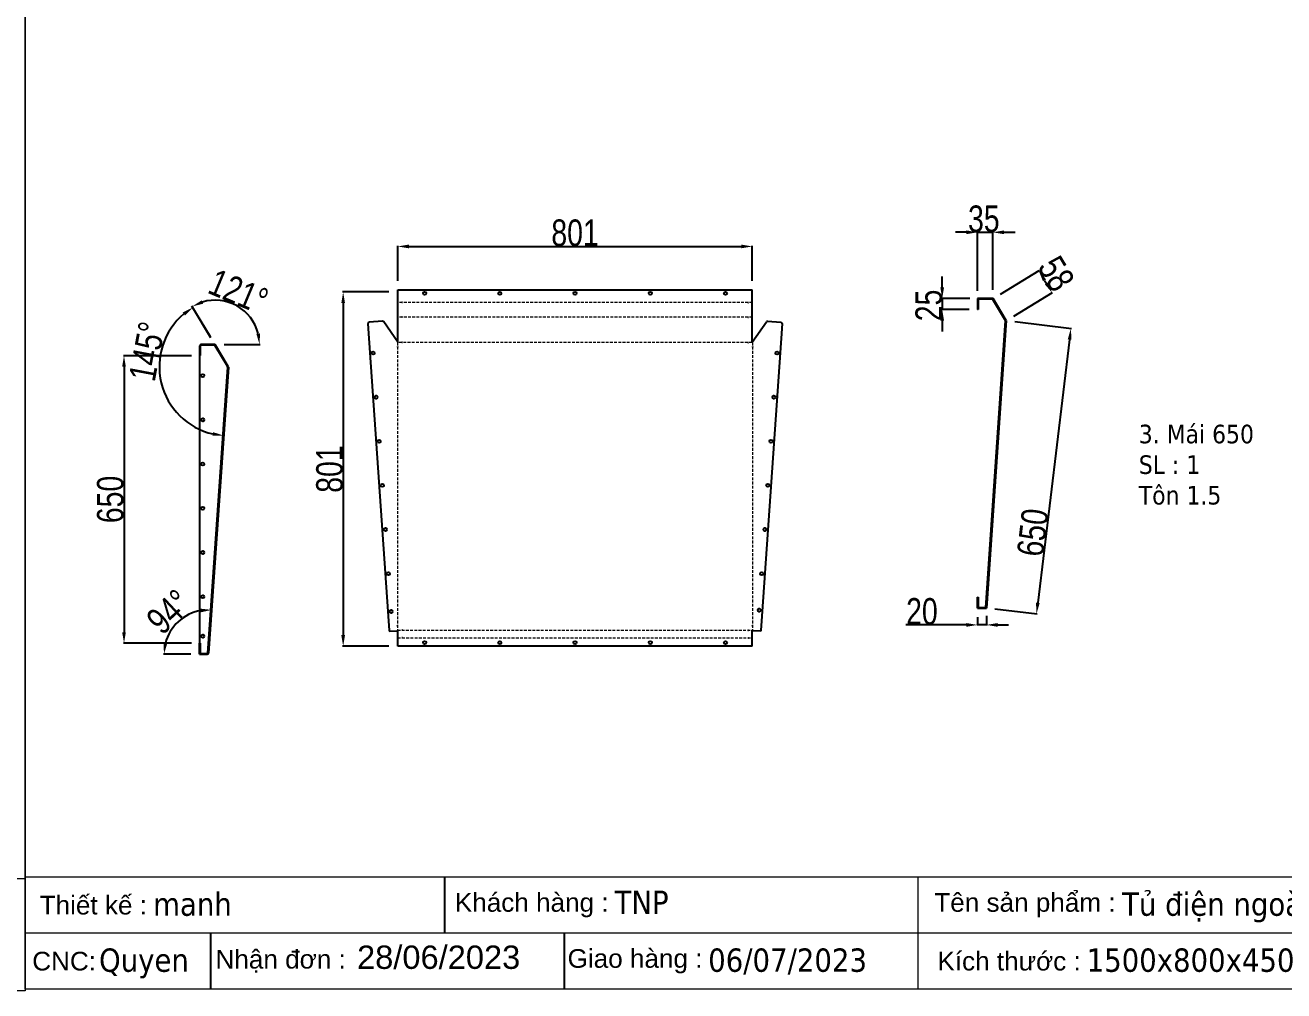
# Model space of a CAD drawing. Header units: inches. Extents: x 21 to 136330, y 8 to 58290.
# Drawn here: x 61724 to 64568, y 35389 to 37572 of the extents above; entities that cross this region are included whole.
import ezdxf
from ezdxf.enums import TextEntityAlignment as Align

# ---------------------------------------------------------------- set-up
doc = ezdxf.new("R2010")
doc.units = ezdxf.units.IN
doc.header["$MEASUREMENT"] = 0
doc.linetypes.add('HIDDEN', pattern=[9.525, 6.35, -3.175])
doc.layers.add('0 KHUNG KT01', color=7, linetype='Continuous')
doc.layers.add('@.0.DM. NÉT CHÍNH', color=7, linetype='Continuous')
doc.layers.add('0 TĂNG CỨNG', color=7, linetype='Continuous', lineweight=15)
doc.layers.add('@.0.DM. NÉT ĐỨT', color=8, linetype='HIDDEN', lineweight=9)
doc.layers.add('@.DM. KÍCH THƯỚC', color=8, linetype='Continuous', transparency=0.2)
doc.layers.add('@.DM. KÍCH THƯỚC @ 1', color=8, linetype='Continuous', transparency=0.2)
doc.styles.add('ARIAL', font='arial.ttf')
doc.styles.add('Note Text (ISO)', font='tahoma.ttf')
doc.styles.add('roman', font='roman.shx', dxfattribs={"width": 0.8})
doc.styles.add('Tahoma (Input Text)', font='tahoma.ttf')
doc.dimstyles.new('Kích thước Duy Mạnh', dxfattribs={"dimtxt": 30, "dimasz": 25, "dimexe": 1.25, "dimexo": 20, "dimtad": 1, "dimdec": 1, "dimtxsty": 'roman', "dimcen": 2.5, "dimclrd": 8, "dimclre": 8, "dimclrt": 2, "dimadec": 0, "dimazin": 0, "dimtfac": 1, "dimtdec": 1, "dimtix": 1, "dimtmove": 0, "dimatfit": 3, "dimfxl": 1, "dimtfillclr": 1, "dimarcsym": 0})

# ---------------------------------------------------------------- blocks, each defined once
blk = doc.blocks.new('KHUNG KT1')
at = {"color": 7}
for p, q in [((7128, -4752), (0, -4752)), ((2294.1, -4752), (2294.1, -5040)), ((4848, -4896), (0, -4896))]:
    blk.add_line(p, q, dxfattribs=at)
blk.add_lwpolyline([(0, 0), (7128, 0), (7128, -5040), (0, -5040)], close=True, dxfattribs=at)
at = {"layer": '0 KHUNG KT01'}
for p, q in [((1077.9, -4752), (1077.9, -4896)), ((476.3, -4896), (476.3, -5040)), ((1385.1, -4896), (1385.1, -5040))]:
    blk.add_line(p, q, dxfattribs=at)
at = {"color": 2, "char_height": 48, "width": 2202.321, "attachment_point": 4, "style": 'ARIAL'}
for s, insert in [('  Tên sản phẩm :', (2299.1, -4824)), ('  Thiết kế :', (0, -4824)), ('  Khách hàng :', (1066.9, -4824)), ('CNC:', (18.2, -4968)), ('  Nhận đơn :', (451.9, -4968)), ('  Giao hàng :', (1356.7, -4968)), ('  Kích thước :', (2307, -4968))]:
    blk.add_mtext(s, dxfattribs=dict(at, insert=insert))
at = {"color": 1, "style": 'Tahoma (Input Text)', "flags": 8}
for tag, p in [('#03', (1514.7, -4846.3)), ('#01', (328.9, -4851.1)), ('#05', (2819, -4851.1)), ('#07', (4424, -4851.1)), ('#09', (5172.9, -4851.1)), ('#02', (189.8, -4995.1)), ('#04', (1755.3, -4995.1)), ('#06', (2727.8, -4995.1)), ('#08', (4382.7, -4995.1)), ('#10', (5172.9, -4995.1))]:
    blk.add_attdef(tag, p, '', height=60, dxfattribs=at)
blk.add_attdef('#11', text='', height=60, dxfattribs=at).set_placement((6996, -4961.6), align=Align.CENTER)
at = {"layer": '0 TĂNG CỨNG', "color": 1, "style": 'ARIAL'}
blk.add_attdef('#12', (852.8, -4987.6), '', height=60, dxfattribs=at)
blk = doc.blocks.new('*D2224')
at = {"layer": '@.DM. KÍCH THƯỚC', "color": 8, "lineweight": -2, "transparency": 16777216}
for p, q in [((62143.1, 36867.1), (62101.2, 36937)), ((62173.6, 36849.8), (62255.2, 36849.8))]:
    blk.add_line(p, q, dxfattribs=at)
at = {"layer": '@.DM. KÍCH THƯỚC', "lineweight": -2, "transparency": 16777216}
blk.add_arc((62153.5, 36849.8), 100.4, 14.2978, 106.666, dxfattribs=at)
at = {"layer": '@.DM. KÍCH THƯỚC', "transparency": 16777216}
for points in [[(62126.4, 36942.2), (62123, 36949.9), (62101.8, 36936)], [(62254.9, 36875.1), (62246.7, 36874.1), (62253.9, 36849.8)]]:
    blk.add_solid(points, dxfattribs=at)
at = {"layer": 'Defpoints', "color": 0, "transparency": 16777216}
for p in [(62230.1, 36914.8), (62153.4, 36850), (62153.5, 36849.8), (62153.6, 36849.8)]:
    blk.add_point(p, dxfattribs=at)
at = {"layer": '@.DM. KÍCH THƯỚC', "color": 2, "transparency": 16777216, "insert": (62156.5, 37023.1), "char_height": 60, "attachment_point": 1, "rotation": 337.3397, "style": 'roman'}
blk.add_mtext('121°', dxfattribs=at)
blk = doc.blocks.new('*D2210')
at = {"layer": '@.DM. KÍCH THƯỚC', "lineweight": -2, "transparency": 16777216}
for p, q in [((63851.2, 37103.7), (63826.2, 37103.7)), ((63876.2, 37103.7), (63911, 37103.7)), ((63936, 37103.7), (63961, 37103.7))]:
    blk.add_line(p, q, dxfattribs=at)
at = {"layer": '@.DM. KÍCH THƯỚC', "color": 8, "lineweight": -2, "transparency": 16777216}
for p, q in [((63876.2, 36971.1), (63876.2, 37105)), ((63911, 36973.7), (63911, 37105))]:
    blk.add_line(p, q, dxfattribs=at)
at = {"layer": '@.DM. KÍCH THƯỚC', "transparency": 16777216}
for points in [[(63851.2, 37107.9), (63851.2, 37099.5), (63876.2, 37103.7)], [(63936, 37107.9), (63936, 37099.5), (63911, 37103.7)]]:
    blk.add_solid(points, dxfattribs=at)
at = {"layer": 'Defpoints', "color": 0, "transparency": 16777216}
for p in [(63911, 37103.7), (63876.2, 36951.1), (63911, 36953.7)]:
    blk.add_point(p, dxfattribs=at)
at = {"layer": '@.DM. KÍCH THƯỚC', "color": 2, "transparency": 16777216, "insert": (63854.8, 37164.3), "char_height": 60, "attachment_point": 1, "style": 'roman'}
blk.add_mtext('35', dxfattribs=at)
blk = doc.blocks.new('*D2211')
at = {"layer": '@.DM. KÍCH THƯỚC', "lineweight": -2, "transparency": 16777216}
for p, q in [((63796.4, 36979.1), (63796.4, 37004.1)), ((63796.4, 36954.1), (63796.4, 36929.1)), ((63796.4, 36904.1), (63796.4, 36879.1))]:
    blk.add_line(p, q, dxfattribs=at)
at = {"layer": '@.DM. KÍCH THƯỚC', "color": 8, "lineweight": -2, "transparency": 16777216}
for p, q in [((63859.2, 36954.1), (63795.2, 36954.1)), ((63857.7, 36929.1), (63795.2, 36929.1))]:
    blk.add_line(p, q, dxfattribs=at)
at = {"layer": '@.DM. KÍCH THƯỚC', "transparency": 16777216}
for points in [[(63792.3, 36979.1), (63800.6, 36979.1), (63796.4, 36954.1)], [(63792.3, 36904.1), (63800.6, 36904.1), (63796.4, 36929.1)]]:
    blk.add_solid(points, dxfattribs=at)
at = {"layer": 'Defpoints', "color": 0, "transparency": 16777216}
for p in [(63879.2, 36954.1), (63796.4, 36929.1), (63877.7, 36929.1)]:
    blk.add_point(p, dxfattribs=at)
at = {"layer": '@.DM. KÍCH THƯỚC', "color": 2, "transparency": 16777216, "insert": (63735.8, 36902.7), "char_height": 60, "attachment_point": 1, "rotation": 90, "style": 'roman'}
blk.add_mtext('25', dxfattribs=at)
blk = doc.blocks.new('*D2212')
at = {"layer": '@.DM. KÍCH THƯỚC', "color": 8, "lineweight": -2, "transparency": 16777216}
for p, q in [((63928.1, 36964.1), (64015.8, 37017.2)), ((63958.2, 36914.4), (64045.9, 36967.5))]:
    blk.add_line(p, q, dxfattribs=at)
at = {"layer": '@.DM. KÍCH THƯỚC', "lineweight": -2, "transparency": 16777216}
blk.add_line((64027.7, 36995.1), (64031.9, 36988.3), dxfattribs=at)
at = {"layer": '@.DM. KÍCH THƯỚC', "transparency": 16777216}
for points in [[(64031.3, 36997.3), (64024.2, 36993), (64014.8, 37016.5)], [(64035.4, 36990.4), (64028.3, 36986.1), (64044.8, 36966.9)]]:
    blk.add_solid(points, dxfattribs=at)
at = {"layer": 'Defpoints', "color": 0, "transparency": 16777216}
for p in [(63911, 36953.7), (64044.8, 36966.9), (63941.1, 36904.1)]:
    blk.add_point(p, dxfattribs=at)
at = {"layer": '@.DM. KÍCH THƯỚC', "color": 2, "transparency": 16777216, "insert": (64061.5, 37056.3), "char_height": 60, "attachment_point": 1, "rotation": 301.1891, "style": 'roman'}
blk.add_mtext('58', dxfattribs=at)
blk = doc.blocks.new('*D2213')
at = {"layer": '@.DM. KÍCH THƯỚC', "color": 8, "lineweight": -2, "transparency": 16777216}
for p, q in [((63960.9, 36901.7), (64088.6, 36886.3)), ((63915.4, 36252.5), (64010.7, 36241))]:
    blk.add_line(p, q, dxfattribs=at)
at = {"layer": '@.DM. KÍCH THƯỚC', "lineweight": -2, "transparency": 16777216}
blk.add_line((64084.4, 36861.6), (64012.5, 36265.9), dxfattribs=at)
at = {"layer": '@.DM. KÍCH THƯỚC', "transparency": 16777216}
for points in [[(64080.2, 36862.1), (64088.5, 36861.1), (64087.3, 36886.4)], [(64008.4, 36266.4), (64016.6, 36265.4), (64009.5, 36241.1)]]:
    blk.add_solid(points, dxfattribs=at)
at = {"layer": 'Defpoints', "color": 0, "transparency": 16777216}
for p in [(63941.1, 36904.1), (63895.6, 36254.9), (64009.5, 36241.1)]:
    blk.add_point(p, dxfattribs=at)
at = {"layer": '@.DM. KÍCH THƯỚC', "color": 2, "transparency": 16777216, "insert": (63964.7, 36375.7), "char_height": 60, "attachment_point": 1, "rotation": 83.1212, "style": 'roman'}
blk.add_mtext('650', dxfattribs=at)
blk = doc.blocks.new('*D2214')
at = {"layer": '@.DM. KÍCH THƯỚC', "color": 8, "lineweight": -2, "transparency": 16777216}
for p, q in [((63896.5, 36236.7), (63896.5, 36215)), ((63876.2, 36234.1), (63876.2, 36215))]:
    blk.add_line(p, q, dxfattribs=at)
at = {"layer": '@.DM. KÍCH THƯỚC', "lineweight": -2, "transparency": 16777216}
for p, q in [((63851.2, 36216.2), (63714.3, 36216.2)), ((63896.5, 36216.2), (63876.2, 36216.2)), ((63921.5, 36216.2), (63946.5, 36216.2))]:
    blk.add_line(p, q, dxfattribs=at)
at = {"layer": '@.DM. KÍCH THƯỚC', "transparency": 16777216}
for points in [[(63851.2, 36220.4), (63851.2, 36212.1), (63876.2, 36216.2)], [(63921.5, 36220.4), (63921.5, 36212.1), (63896.5, 36216.2)]]:
    blk.add_solid(points, dxfattribs=at)
at = {"layer": 'Defpoints', "color": 0, "transparency": 16777216}
for p in [(63876.2, 36254.1), (63896.5, 36256.7), (63876.2, 36216.2)]:
    blk.add_point(p, dxfattribs=at)
at = {"layer": '@.DM. KÍCH THƯỚC', "color": 2, "transparency": 16777216, "insert": (63714.9, 36276.9), "char_height": 60, "attachment_point": 1, "style": 'roman'}
blk.add_mtext('20', dxfattribs=at)
blk = doc.blocks.new('*D2398')
at = {"layer": '@.DM. KÍCH THƯỚC', "color": 8, "lineweight": -2, "transparency": 16777216}
blk.add_line((62144.1, 36865.5), (62102.5, 36934.8), dxfattribs=at)
at = {"layer": '@.DM. KÍCH THƯỚC', "lineweight": -2, "transparency": 16777216}
blk.add_arc((62183.5, 36799.9), 156.1, 130.1522, 256.8594, dxfattribs=at)
at = {"layer": '@.DM. KÍCH THƯỚC', "transparency": 16777216}
for points in [[(62080.4, 36922.5), (62085.3, 36915.8), (62103.2, 36933.7)], [(62148.6, 36652), (62147.4, 36643.8), (62172.7, 36644.2)]]:
    blk.add_solid(points, dxfattribs=at)
at = {"layer": 'Defpoints', "color": 0, "transparency": 16777216}
for p in [(62154.4, 36848.4), (62180.9, 36804.2), (62183.4, 36798.8), (62060, 36704.5), (62138.7, 36152.5)]:
    blk.add_point(p, dxfattribs=at)
at = {"layer": '@.DM. KÍCH THƯỚC', "color": 2, "transparency": 16777216, "insert": (62000, 36834.4), "char_height": 60, "attachment_point": 5, "rotation": 79.3252, "style": 'roman'}
blk.add_mtext('145°', dxfattribs=at)
blk = doc.blocks.new('*D2399')
at = {"layer": '@.DM. KÍCH THƯỚC', "color": 8, "lineweight": -2, "transparency": 16777216}
blk.add_line((62098.5, 36149.8), (62036.7, 36149.8), dxfattribs=at)
at = {"layer": '@.DM. KÍCH THƯỚC', "lineweight": -2, "transparency": 16777216}
blk.add_arc((62138.6, 36149.8), 100.6, 100.3194, 165.7282, dxfattribs=at)
at = {"layer": '@.DM. KÍCH THƯỚC', "transparency": 16777216}
for points in [[(62120.3, 36253), (62120.8, 36244.7), (62145.5, 36250.2)], [(62045.2, 36174.1), (62036.9, 36175.1), (62037.9, 36149.8)]]:
    blk.add_solid(points, dxfattribs=at)
at = {"layer": 'Defpoints', "color": 0, "transparency": 16777216}
for p in [(62183.4, 36798.8), (62092.3, 36239.2), (62118.5, 36149.8), (62135.5, 36149.8), (62138.7, 36152.5)]:
    blk.add_point(p, dxfattribs=at)
at = {"layer": '@.DM. KÍCH THƯỚC', "color": 2, "transparency": 16777216, "insert": (62049, 36245.8), "char_height": 60, "attachment_point": 5, "rotation": 43.0238, "style": 'roman'}
blk.add_mtext('94°', dxfattribs=at)
blk = doc.blocks.new('*D2400')
at = {"layer": '@.DM. KÍCH THƯỚC', "color": 8, "lineweight": -2, "transparency": 16777216}
for p, q in [((62100, 36824.8), (61946.3, 36824.8)), ((62100, 36174.8), (61946.3, 36174.8))]:
    blk.add_line(p, q, dxfattribs=at)
at = {"layer": '@.DM. KÍCH THƯỚC', "lineweight": -2, "transparency": 16777216}
blk.add_line((61947.6, 36799.8), (61947.6, 36199.8), dxfattribs=at)
at = {"layer": '@.DM. KÍCH THƯỚC', "transparency": 16777216}
for points in [[(61943.4, 36799.8), (61951.7, 36799.8), (61947.6, 36824.8)], [(61943.4, 36199.8), (61951.7, 36199.8), (61947.6, 36174.8)]]:
    blk.add_solid(points, dxfattribs=at)
at = {"layer": 'Defpoints', "color": 0, "transparency": 16777216}
for p in [(62120, 36824.8), (61947.6, 36174.8), (62120, 36174.8)]:
    blk.add_point(p, dxfattribs=at)
at = {"layer": '@.DM. KÍCH THƯỚC', "color": 2, "transparency": 16777216, "insert": (61916.9, 36499.8), "char_height": 60, "attachment_point": 5, "rotation": 90, "style": 'roman'}
blk.add_mtext('650', dxfattribs=at)
blk = doc.blocks.new('*D2380')
at = {"layer": '@.DM. KÍCH THƯỚC', "color": 8, "lineweight": -2, "transparency": 16777216}
for p, q in [((62566.3, 36993.8), (62566.3, 37072.9)), ((63367.3, 36993.8), (63367.3, 37072.9))]:
    blk.add_line(p, q, dxfattribs=at)
at = {"layer": '@.DM. KÍCH THƯỚC', "lineweight": -2, "transparency": 16777216}
blk.add_line((62591.3, 37071.7), (63342.3, 37071.7), dxfattribs=at)
at = {"layer": '@.DM. KÍCH THƯỚC', "transparency": 16777216}
for points in [[(62591.3, 37075.9), (62591.3, 37067.5), (62566.3, 37071.7)], [(63342.3, 37075.9), (63342.3, 37067.5), (63367.3, 37071.7)]]:
    blk.add_solid(points, dxfattribs=at)
at = {"layer": 'Defpoints', "color": 0, "transparency": 16777216}
for p in [(63367.3, 37071.7), (62566.3, 36973.8), (63367.3, 36973.8)]:
    blk.add_point(p, dxfattribs=at)
at = {"layer": '@.DM. KÍCH THƯỚC', "color": 2, "transparency": 16777216, "insert": (62966.8, 37102.3), "char_height": 60, "attachment_point": 5, "style": 'roman'}
blk.add_mtext('801', dxfattribs=at)
blk = doc.blocks.new('*D2381')
at = {"layer": '@.DM. KÍCH THƯỚC', "color": 8, "lineweight": -2, "transparency": 16777216}
for p, q in [((62546.3, 36968.8), (62441.5, 36968.8)), ((62546.3, 36168.2), (62441.5, 36168.2))]:
    blk.add_line(p, q, dxfattribs=at)
at = {"layer": '@.DM. KÍCH THƯỚC', "lineweight": -2, "transparency": 16777216}
blk.add_line((62442.8, 36943.8), (62442.8, 36193.2), dxfattribs=at)
at = {"layer": '@.DM. KÍCH THƯỚC', "transparency": 16777216}
for points in [[(62438.6, 36943.8), (62447, 36943.8), (62442.8, 36968.8)], [(62438.6, 36193.2), (62447, 36193.2), (62442.8, 36168.2)]]:
    blk.add_solid(points, dxfattribs=at)
at = {"layer": 'Defpoints', "color": 0, "transparency": 16777216}
for p in [(62566.3, 36968.8), (62442.8, 36168.2), (62566.3, 36168.2)]:
    blk.add_point(p, dxfattribs=at)
at = {"layer": '@.DM. KÍCH THƯỚC', "color": 2, "transparency": 16777216, "insert": (62412.2, 36568.5), "char_height": 60, "attachment_point": 5, "rotation": 90, "style": 'roman'}
blk.add_mtext('801', dxfattribs=at)

msp = doc.modelspace()

# ---------------------------------------------------------------- linework, layer by layer
at = {"layer": '@.0.DM. NÉT CHÍNH'}
for p, q in [((62566.3434, 36855.6684), (62566.3434, 36973.7596)), ((62566.3434, 36973.7596), (63367.3434, 36973.7596)), ((63367.3434, 36855.6684), (63367.3434, 36973.7596)), ((62498.8593, 36897.1981), (62500.3786, 36875.2506)), ((62531.8741, 36902.4908), (62501.645, 36900.3981)), ((62566.3434, 36855.6684), (62534.541, 36901.2154)), ((63367.3434, 36855.6684), (63399.1457, 36901.2154)), ((63401.8126, 36902.4908), (63432.0417, 36900.3981)), ((63434.8274, 36897.1981), (63433.3081, 36875.2506)), ((62500.3786, 36875.2506), (62546.8946, 36203.3582)), ((63433.3081, 36875.2506), (63386.7921, 36203.3582)), ((62566.3434, 36855.5013), (62566.3434, 36854.5136)), ((63367.3434, 36855.5013), (63367.3434, 36854.5136)), ((63876.2248, 36254.1013), (63876.2248, 36279.1013)), ((63876.2248, 36279.1013), (63877.7248, 36279.1013)), ((63877.7248, 36279.1013), (63877.725, 36255.6013)), ((62546.8946, 36203.3582), (62546.9982, 36201.8618)), ((62546.9982, 36201.8618), (62566.3434, 36203.201)), ((62566.3434, 36203.251), (62566.3434, 36204.4207)), ((62566.3434, 36168.2054), (62566.3434, 36203.201)), ((63367.3434, 36203.251), (63367.3434, 36204.4207)), ((63367.3434, 36168.2054), (63367.3434, 36203.201)), ((63386.6885, 36201.8618), (63367.3434, 36203.201)), ((63386.7921, 36203.3582), (63386.6885, 36201.8618)), ((62118.4842, 36149.8225), (62118.4842, 36174.8225)), ((62118.4842, 36174.8225), (62119.9842, 36174.8225)), ((62119.9842, 36174.8225), (62119.9843, 36151.3225)), ((63367.3434, 36168.2054), (62566.3434, 36168.2054))]:
    msp.add_line(p, q, dxfattribs=at)
at = {"layer": '@.0.DM. NÉT CHÍNH', "color": 0}
for p, q in [((63876.2249, 36954.1014), (63876.2248, 36929.1014)), ((63911.2249, 36954.1014), (63876.2249, 36954.1014)), ((63877.7249, 36952.6014), (63877.7248, 36929.1014)), ((63910.3756, 36952.6014), (63877.7249, 36952.6014)), ((63910.3756, 36952.6014), (63939.6752, 36903.7691)), ((63941.2253, 36904.1011), (63911.2249, 36954.1014)), ((63877.7248, 36929.1014), (63876.2248, 36929.1014)), ((63894.8928, 36255.6013), (63939.6752, 36903.7691)), ((63941.2253, 36904.1011), (63896.2248, 36254.1013)), ((62118.4842, 36846.8234), (62118.4842, 36824.8234)), ((62119.9842, 36836.3234), (62118.4842, 36836.3234)), ((62119.9842, 36846.8234), (62119.9842, 36824.8234)), ((62151.7857, 36849.8233), (62121.4842, 36849.8234)), ((62151.7857, 36848.3233), (62121.4842, 36848.3234)), ((62151.7857, 36849.8233), (62153.4842, 36849.8233)), ((62153.0719, 36847.595), (62180.6427, 36801.6438)), ((62154.3581, 36848.3668), (62153.4842, 36849.8233)), ((62180.88, 36804.1639), (62154.3581, 36848.3668)), ((62119.9842, 36829.3234), (62118.4842, 36829.3234)), ((62118.4842, 36824.8234), (62118.4842, 36151.3225)), ((62119.9842, 36824.8234), (62118.4842, 36824.8234)), ((62180.88, 36804.1639), (62180.4055, 36799.1238)), ((62182.978, 36800.6673), (62180.88, 36804.1639)), ((62137.2467, 36152.6819), (62181.8989, 36798.9832)), ((62183.3923, 36798.8426), (62138.7401, 36152.5413)), ((62183.3923, 36798.8426), (62180.4055, 36799.1238)), ((62180.6427, 36801.6438), (62181.6917, 36799.8955)), ((62181.6917, 36799.8955), (62182.978, 36800.6673)), ((63876.2248, 36255.6013), (63876.2248, 36254.1013)), ((63876.2248, 36255.6013), (63894.8928, 36255.6013)), ((63876.2248, 36254.1013), (63896.2248, 36254.1013)), ((62118.4842, 36151.3225), (62118.4842, 36149.8225)), ((62118.4842, 36151.3225), (62135.6121, 36151.3225)), ((62118.4842, 36151.3225), (62118.4842, 36149.8225)), ((62118.4842, 36149.8225), (62135.4709, 36149.8225)), ((62121.9842, 36151.3225), (62121.9842, 36149.8225)), ((62128.9842, 36151.3225), (62128.9842, 36149.8225)), ((62135.7533, 36152.8225), (62135.4709, 36149.8225)), ((62135.4709, 36149.8225), (62135.7533, 36149.8225)), ((62135.6121, 36151.3225), (62135.7533, 36151.3225)), ((62135.7533, 36152.8225), (62138.7401, 36152.5413)), ((62135.7533, 36149.8225), (62135.7533, 36151.3225))]:
    msp.add_line(p, q, dxfattribs=at)
at = {"layer": '@.0.DM. NÉT CHÍNH', "color": 1}
for p, q in [((62576.7664, 36945.0631), (62575.2664, 36945.0631)), ((63356.9203, 36945.0631), (63358.4203, 36945.0631)), ((62576.7664, 36911.9524), (62575.2664, 36911.9524)), ((63356.9203, 36911.9524), (63358.4203, 36911.9524)), ((62565.6469, 36845.2658), (62565.6469, 36843.7658)), ((62576.7664, 36854.5136), (62575.2664, 36854.5136)), ((63356.9203, 36854.5136), (63358.4203, 36854.5136)), ((63368.0398, 36845.2658), (63368.0398, 36843.7658)), ((62565.6469, 36213.6685), (62565.6469, 36215.1685)), ((63368.0398, 36213.6685), (63368.0398, 36215.1685)), ((62576.7664, 36204.4207), (62575.2664, 36204.4207)), ((62576.7664, 36186.9019), (62575.2664, 36186.9019)), ((63356.9203, 36204.4207), (63358.4203, 36204.4207)), ((63356.9203, 36186.9019), (63358.4203, 36186.9019))]:
    msp.add_line(p, q, dxfattribs=at)
at = {"layer": '@.0.DM. NÉT CHÍNH'}
for centre in [(62626.8434, 36965.7596), (62796.8434, 36965.7596), (62966.8434, 36965.7596), (63136.8434, 36965.7596), (63306.8434, 36965.7596), (63306.8434, 36965.7596), (62510.4699, 36830.8415), (63423.2168, 36830.8415), (62517.3765, 36731.0803), (63416.3102, 36731.0803), (62524.2831, 36631.3191), (63409.4036, 36631.3191), (62531.1897, 36531.5579), (63402.497, 36531.5579), (62538.0963, 36431.7967), (63395.5904, 36431.7967), (62545.0029, 36332.0355), (63388.6839, 36332.0355), (62550.9236, 36246.5144), (63382.9684, 36249.4799), (62626.8434, 36176.2054), (62796.8434, 36176.2054), (62966.8434, 36176.2054), (63136.8434, 36176.2054), (63306.8434, 36176.2054), (63306.8434, 36176.2054)]:
    msp.add_circle(centre, 3.5, dxfattribs=at)
at = {"layer": '@.0.DM. NÉT CHÍNH', "color": 0}
for centre in [(62125.4842, 36779.8233), (62125.4842, 36679.8233), (62125.4842, 36579.8233), (62125.4842, 36479.8233), (62125.4842, 36379.8233), (62125.4842, 36279.8233), (62125.4842, 36190.8758)]:
    msp.add_circle(centre, 3.5, dxfattribs=at)
at = {"layer": '@.0.DM. NÉT CHÍNH'}
for centre, start, end in [((62501.8522, 36897.4053), 93.96, 183.96), ((62532.0813, 36899.4979), 34.924, 93.96), ((63401.6055, 36899.4979), 86.04, 145.076), ((63431.8346, 36897.4053), 356.04, 86.04)]:
    msp.add_arc(centre, 3, start, end, dxfattribs=at)
at = {"layer": '@.0.DM. NÉT CHÍNH', "color": 0}
for centre, radius, start, end in [((62121.4842, 36846.8234), 3, 89.9998541, 179.9998541), ((62121.4842, 36846.8234), 1.5, 89.9998541, 179.9998541), ((62151.7857, 36846.8233), 3, 30.9638541, 89.9998541), ((62151.7857, 36846.8233), 1.5, 30.9638541, 89.9998541), ((62180.4055, 36799.1238), 1.5, 354.6218541, 30.9638541), ((62180.4055, 36799.1238), 3, 354.6218541, 30.9638541), ((62135.7533, 36152.8225), 1.5, 269.9998541, 354.6218541), ((62135.7533, 36152.8225), 3, 269.9998541, 354.6218541)]:
    msp.add_arc(centre, radius, start, end, dxfattribs=at)
at = {"layer": '@.0.DM. NÉT ĐỨT'}
for p, q in [((63367.3434, 36945.0631), (62566.3434, 36945.0631)), ((63367.3434, 36911.9524), (62566.3434, 36911.9524)), ((63366.3434, 36854.5136), (62565.6469, 36854.5136)), ((62565.6469, 36854.5136), (62565.6469, 36204.4207)), ((63368.0398, 36854.5136), (63368.0398, 36204.4207)), ((62565.6469, 36204.4207), (63368.0398, 36204.4207)), ((62566.3434, 36186.9019), (63367.3434, 36186.9019))]:
    msp.add_line(p, q, dxfattribs=at)

# ---------------------------------------------------------------- block references
at = {"layer": '0 TĂNG CỨNG', "color": 1, "xscale": 0.8792977987369557, "yscale": 0.8792977987369557, "zscale": 0.8792977987369557}
msp.add_blockref('KHUNG KT1', (55456.5906, 39820.7875), dxfattribs=at)
at = {"layer": '0 TĂNG CỨNG', "color": 1}
ref = msp.add_blockref('KHUNG KT1', (61724.2253, 39824.3046), dxfattribs=dict(at, xscale=0.8792977987369557, yscale=0.8792977987369557, zscale=0.8792977987369557))
ref.add_attrib('#12', '28/06/2023', (62474.134, 35438.714), dxfattribs={"color": 1, "height": 52.75787, "style": 'ARIAL'})
ref.add_attrib('#01', 'manh', (62013.4513, 35558.7777), dxfattribs={"layer": '0', "color": 1, "height": 52.75787, "style": 'Tahoma (Input Text)'})
ref.add_attrib('#03', 'TNP', (63056.1138, 35562.9427), dxfattribs={"layer": '0', "color": 1, "height": 52.75787, "style": 'Tahoma (Input Text)'})
ref.add_attrib('#04', '06/07/2023', (63267.6593, 35432.1589), dxfattribs={"layer": '0', "color": 1, "height": 52.75787, "style": 'Tahoma (Input Text)'})
ref.add_attrib('#05', 'Tủ điện ngoài troi', (64202.9738, 35558.7777), dxfattribs={"layer": '0', "color": 1, "height": 52.757868, "style": 'Tahoma (Input Text)'})
ref.add_attrib('#06', '1500x800x450', (64122.8109, 35432.1589), dxfattribs={"layer": '0', "color": 1, "height": 52.757868, "style": 'Tahoma (Input Text)'})
ref.add_attrib('#02', 'Quyen', (61891.1039, 35432.1589), dxfattribs={"layer": '0', "color": 1, "height": 52.75787, "style": 'Tahoma (Input Text)'})

# ---------------------------------------------------------------- texts
at = {"layer": '@.0.DM. NÉT CHÍNH', "color": 2, "insert": (64240.6607, 36668.7228), "char_height": 42, "width": 551.411705, "attachment_point": 1, "line_spacing_factor": 0.987884, "style": 'Note Text (ISO)'}
msp.add_mtext('3. Mái 650\\PSL : 1\\PTôn 1.5', dxfattribs=at)

# ---------------------------------------------------------------- dimensions: what is measured, and where the dimension line sits
at = {"layer": '@.DM. KÍCH THƯỚC @ 1', "color": 0}
for base, p1, p2, picture, middle in [((63911.0044, 37103.712), (63876.2249, 36951.1014), (63911.0044, 36953.712), '*D2210', (63893.6146, 37103.712)), ((63876.2248, 36216.2382), (63896.5398, 36256.7466), (63876.2248, 36254.1013), '*D2214', (63753.7606, 36216.2382))]:
    dim = msp.add_linear_dim(base=base, p1=p1, p2=p2, dimstyle='Kích thước Duy Mạnh', override={"dimscale": 1, "dimtxt": 60, "dimdec": 0, "dimclrd": 256, "dimtdec": 0, "dimtix": 1, "dimtofl": 1, "dimtmove": 0, "dimatfit": 1}, dxfattribs=at)
    dim.commit()
    dim.dimension.update_dxf_attribs({"geometry": picture, "text_midpoint": middle, "dimtype": 128})
dim = msp.add_linear_dim(base=(63367.3434, 37071.6914), p1=(62566.3434, 36973.7596), p2=(63367.3434, 36973.7596), dimstyle='Kích thước Duy Mạnh', override={"dimscale": 1, "dimtxt": 60, "dimdec": 0, "dimclrd": 256, "dimtdec": 0, "dimtix": 1, "dimtofl": 1, "dimtmove": 0, "dimatfit": 3}, dxfattribs=at)
dim.commit()
dim.dimension.update_dxf_attribs({"geometry": '*D2380', "text_midpoint": (62966.8434, 37102.3164)})
for base, p1, p2, angle, override, picture, middle in [((64044.8221, 36966.8798), (63911.0044, 36953.712), (63941.0585, 36904.0654), 121.1891039, {"dimscale": 1, "dimtxt": 60, "dimdec": 0, "dimclrd": 256, "dimtdec": 0, "dimtix": 1, "dimtofl": 1, "dimtmove": 0, "dimatfit": 1}, '*D2212', (64029.795, 36991.7031)), ((63796.4476, 36929.1014), (63879.2249, 36954.1014), (63877.7248, 36929.1014), 270, {"dimscale": 1, "dimtxt": 60, "dimdec": 0, "dimclrd": 256, "dimtdec": 0, "dimtix": 1, "dimtofl": 1, "dimtmove": 0, "dimatfit": 1}, '*D2211', (63796.4476, 36941.6014)), ((64009.5011, 36241.1115), (63941.0585, 36904.0654), (63895.5528, 36254.8581), 83.1211609, {"dimscale": 1, "dimtxt": 60, "dimdec": 0, "dimclrd": 256, "dimtdec": 0, "dimtix": 1, "dimtofl": 0, "dimtmove": 0, "dimatfit": 1}, '*D2213', (64032.2539, 36429.7152))]:
    dim = msp.add_linear_dim(base=base, p1=p1, p2=p2, angle=angle, dimstyle='Kích thước Duy Mạnh', override=override, dxfattribs=at)
    dim.commit()
    dim.dimension.update_dxf_attribs({"geometry": picture, "text_midpoint": middle, "dimtype": 128})
dim = msp.add_angular_dim_3p(base=(62230.0646, 36914.8168), center=(62153.4842, 36849.8233), p1=(62153.6342, 36849.8233), p2=(62153.4071, 36849.9519), dimstyle='Kích thước Duy Mạnh', override={"dimscale": 1, "dimtxt": 60, "dimdec": 0, "dimclrd": 256, "dimtdec": 0, "dimtix": 1, "dimtofl": 1, "dimtmove": 0, "dimatfit": 3}, dxfattribs=at)
dim.commit()
dim.dimension.update_dxf_attribs({"geometry": '*D2224', "text_midpoint": (62192.1814, 36942.5122), "dimtype": 133})
for base, p1, p2, override, picture, middle in [((62442.7921, 36168.2054), (62566.3434, 36968.7596), (62566.3434, 36168.2054), {"dimscale": 1, "dimtxt": 60, "dimdec": 0, "dimclrd": 256, "dimtdec": 0, "dimtix": 1, "dimtofl": 1, "dimtmove": 0, "dimatfit": 3}, '*D2381', (62412.1671, 36568.4825)), ((61947.565, 36174.8225), (62119.9842, 36824.8234), (62119.9842, 36174.8225), {"dimscale": 1, "dimtxt": 60, "dimdec": 0, "dimclrd": 256, "dimtdec": 0, "dimtix": 1, "dimtofl": 0, "dimtmove": 0, "dimatfit": 1}, '*D2400', (61916.94, 36499.8229))]:
    dim = msp.add_linear_dim(base=base, p1=p1, p2=p2, angle=90, dimstyle='Kích thước Duy Mạnh', override=override, dxfattribs=at)
    dim.commit()
    dim.dimension.update_dxf_attribs({"geometry": picture, "text_midpoint": middle})
dim = msp.add_angular_dim_2l(base=(62059.9622, 36704.4542), line1=((62183.3923, 36798.8426), (62138.7401, 36152.5413)), line2=((62180.88, 36804.1639), (62154.3581, 36848.3668)), dimstyle='Kích thước Duy Mạnh', override={"dimscale": 1, "dimtxt": 60, "dimdec": 0, "dimclrd": 256, "dimtdec": 0, "dimtix": 1, "dimtofl": 0, "dimtmove": 0, "dimatfit": 1}, dxfattribs=at)
dim.commit()
dim.dimension.update_dxf_attribs({"geometry": '*D2398', "text_midpoint": (62030.1039, 36828.7673), "dimtype": 130})
dim = msp.add_angular_dim_2l(base=(62092.2984, 36239.1884), line1=((62183.3923, 36798.8426), (62138.7401, 36152.5413)), line2=((62118.4842, 36149.8225), (62135.4709, 36149.8225)), dimstyle='Kích thước Duy Mạnh', override={"dimscale": 1, "dimtxt": 60, "dimdec": 0, "dimclrd": 256, "dimtdec": 0, "dimtix": 1, "dimtofl": 0, "dimtmove": 0, "dimatfit": 1}, dxfattribs=at)
dim.commit()
dim.dimension.update_dxf_attribs({"geometry": '*D2399', "text_midpoint": (62048.9991, 36245.7765)})

doc.saveas('drawing.dxf')
